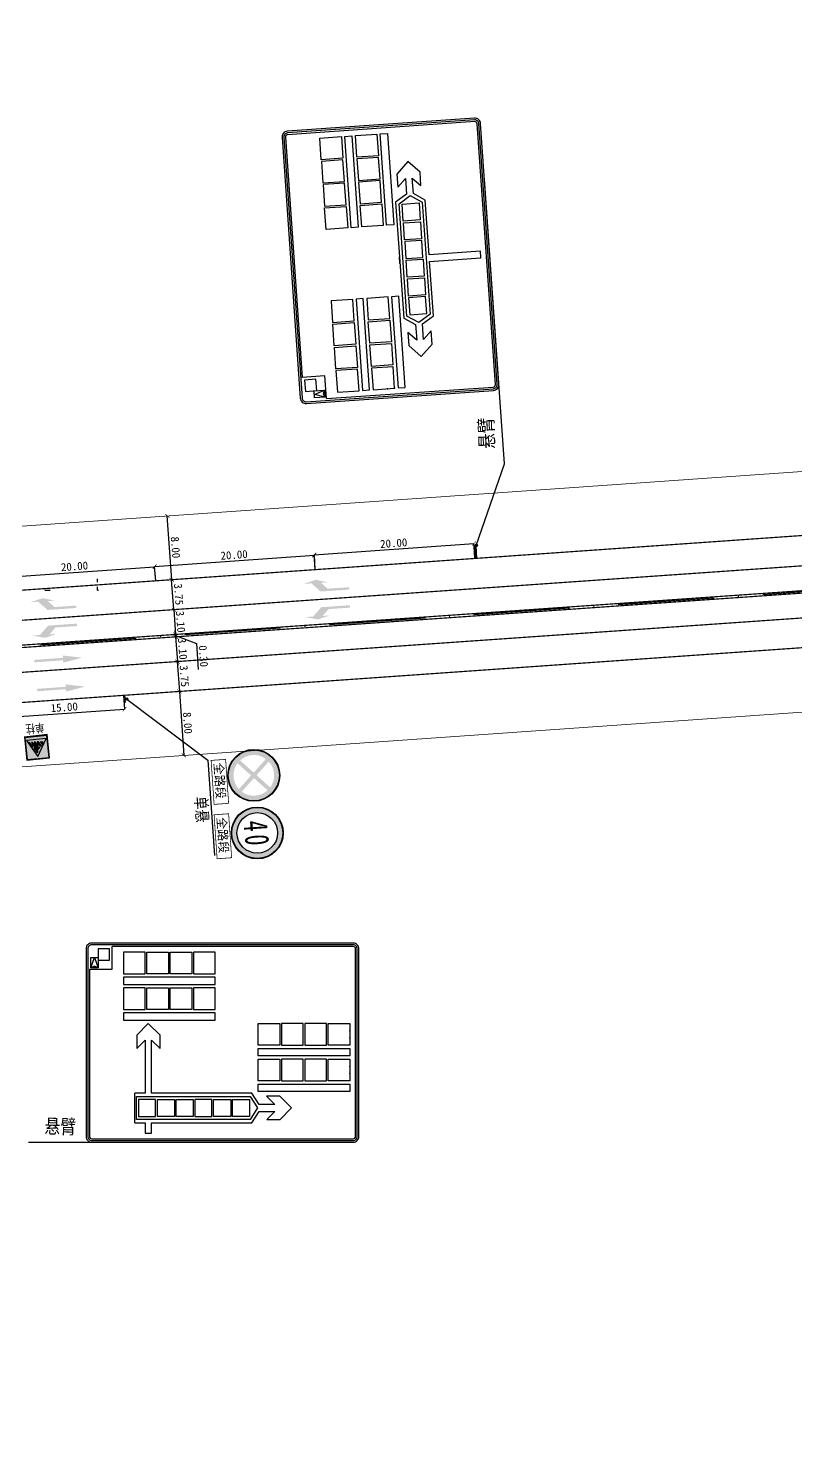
# Model space of a CAD drawing. Extents: x 561664 to 562035, y 4300329 to 4300600.
# Drawn here: x 561750.9 to 561846.7, y 4300330.1 to 4300508 of the extents above; entities that cross this region are included whole.
import ezdxf

# ---------------------------------------------------------------- set-up
doc = ezdxf.new("R2010")
doc.units = 0
doc.header["$LTSCALE"] = 10
doc.linetypes.add('ACAD_ISO10W100', pattern=[18, 12, -3, 0, -3])
doc.linetypes.add('JTSS01', pattern=[6, 2, -4])
doc.layers.get('0').update_dxf_attribs({"linetype": 'CONTINUOUS'})
doc.layers.get('Defpoints').update_dxf_attribs({"linetype": 'CONTINUOUS', "lineweight": 0})
for name, color, linetype in [('@-交通标志', 7, 'CONTINUOUS'), ('@-设计标注', 7, 'CONTINUOUS'), ('@-辅助设计', 4, 'CONTINUOUS'), ('@-道路标线', 7, 'CONTINUOUS'), ('AXIS', 6, 'CONTINUOUS')]:
    doc.layers.add(name, color=color, linetype=linetype)
doc.layers.add('@-红线', color=1, linetype='CONTINUOUS', lineweight=0)
doc.styles.add('--黑体', font='simhei.ttf')
doc.styles.add('-黑体', font='simhei.ttf', dxfattribs={"width": 0.8})
doc.styles.add('标线文字样式', font='simhei.ttf')
doc.styles.add('黑体', font='simhei.ttf')
doc.dimstyles.new('标志标注', dxfattribs={"dimtxt": 1, "dimasz": 0.5, "dimexe": 0, "dimexo": 0, "dimgap": 0.25, "dimtad": 1, "dimzin": 0, "dimdsep": 46, "dimtxsty": '--黑体', "dimblk": 'ARCHTICK', "dimcen": 0.09, "dimadec": 0, "dimazin": 0, "dimtfac": 1, "dimtix": 1, "dimtmove": 1, "dimatfit": 0, "dimfxl": 1, "dimtolj": 1, "dimtzin": 0, "dimarcsym": 0})

# ---------------------------------------------------------------- blocks, each defined once
blk = doc.blocks.new('_ARCHTICK')
at = {"color": 0, "linetype": 'ByBlock', "const_width": 0.15}
blk.add_lwpolyline([(-0.5, -0.5), (0.5, 0.5)], dxfattribs=at)
blk = doc.blocks.new('*D2')
at = {"layer": '@-设计标注', "color": 0, "lineweight": -2, "transparency": 16777216}
for p, q in [((561746.69, 4300439.36), (561766.63, 4300440.76)), ((561766.76, 4300439), (561766.63, 4300440.76)), ((561746.81, 4300437.6), (561746.69, 4300439.36))]:
    blk.add_line(p, q, dxfattribs=at)
at = {"layer": 'Defpoints', "color": 0, "transparency": 16777216}
for p in [(561766.63, 4300440.76), (561766.76, 4300439), (561746.81, 4300437.6)]:
    blk.add_point(p, dxfattribs=at)
at = {"layer": '@-设计标注', "color": 0, "lineweight": -2, "transparency": 16777216, "xscale": 0.5, "yscale": 0.5, "zscale": 0.5}
for p, rotation in [((561746.69, 4300439.36), 184.0093906393796), ((561766.63, 4300440.76), 4.009390639379552)]:
    blk.add_blockref('_ARCHTICK', p, dxfattribs=dict(at, rotation=rotation))
at = {"layer": '@-设计标注', "color": 0, "transparency": 16777216, "insert": (561756.61, 4300440.81), "char_height": 1, "attachment_point": 5, "rotation": 4.0094, "style": '--黑体'}
blk.add_mtext('\\A1;20.00', dxfattribs=at)
blk = doc.blocks.new('*D3')
at = {"layer": '@-设计标注', "color": 0, "lineweight": -2, "transparency": 16777216}
for p, q in [((561766.63, 4300440.79), (561786.59, 4300442.19)), ((561786.71, 4300440.4), (561786.59, 4300442.19)), ((561766.76, 4300439), (561766.63, 4300440.79))]:
    blk.add_line(p, q, dxfattribs=at)
at = {"layer": 'Defpoints', "color": 0, "transparency": 16777216}
for p in [(561786.59, 4300442.19), (561786.71, 4300440.4), (561766.76, 4300439)]:
    blk.add_point(p, dxfattribs=at)
at = {"layer": '@-设计标注', "color": 0, "lineweight": -2, "transparency": 16777216, "xscale": 0.5, "yscale": 0.5, "zscale": 0.5}
for p, rotation in [((561786.59, 4300442.19), 4.009390634556278), ((561766.63, 4300440.79), 184.0093906345563)]:
    blk.add_blockref('_ARCHTICK', p, dxfattribs=dict(at, rotation=rotation))
at = {"layer": '@-设计标注', "color": 0, "transparency": 16777216, "insert": (561776.56, 4300442.24), "char_height": 1, "attachment_point": 5, "rotation": 4.0094, "style": '--黑体'}
blk.add_mtext('\\A1;20.00', dxfattribs=at)
blk = doc.blocks.new('*D4')
at = {"layer": '@-设计标注', "color": 0, "lineweight": -2, "transparency": 16777216}
for p, q in [((561786.58, 4300442.25), (561806.54, 4300443.65)), ((561806.67, 4300441.8), (561806.54, 4300443.65)), ((561786.71, 4300440.4), (561786.58, 4300442.25))]:
    blk.add_line(p, q, dxfattribs=at)
at = {"layer": 'Defpoints', "color": 0, "transparency": 16777216}
for p in [(561806.54, 4300443.65), (561806.67, 4300441.8), (561786.71, 4300440.4)]:
    blk.add_point(p, dxfattribs=at)
at = {"layer": '@-设计标注', "color": 0, "lineweight": -2, "transparency": 16777216, "xscale": 0.5, "yscale": 0.5, "zscale": 0.5}
for p, rotation in [((561806.54, 4300443.65), 4.009390638155993), ((561786.58, 4300442.25), 184.009390638156)]:
    blk.add_blockref('_ARCHTICK', p, dxfattribs=dict(at, rotation=rotation))
at = {"layer": '@-设计标注', "color": 0, "transparency": 16777216, "insert": (561796.51, 4300443.71), "char_height": 1, "attachment_point": 5, "rotation": 4.0094, "style": '--黑体'}
blk.add_mtext('\\A1;20.00', dxfattribs=at)
blk = doc.blocks.new('*D5')
at = {"layer": '@-道路标线', "color": 0, "lineweight": -2, "transparency": 16777216}
blk.add_line((561769.01, 4300435.4), (561768.75, 4300439.14), dxfattribs=at)
at = {"layer": 'Defpoints', "color": 0, "transparency": 16777216}
for p in [(561768.75, 4300439.14), (561768.75, 4300439.14), (561769.01, 4300435.4)]:
    blk.add_point(p, dxfattribs=at)
at = {"layer": '@-道路标线', "color": 0, "lineweight": -2, "transparency": 16777216, "xscale": 0.5, "yscale": 0.5, "zscale": 0.5}
for p, rotation in [((561768.75, 4300439.14), 94.00939063445449), ((561769.01, 4300435.4), 274.0093906344545)]:
    blk.add_blockref('_ARCHTICK', p, dxfattribs=dict(at, rotation=rotation))
at = {"layer": '@-道路标线', "color": 0, "transparency": 16777216, "insert": (561769.63, 4300437.32), "char_height": 1, "attachment_point": 5, "rotation": 274.0094, "style": '--黑体'}
blk.add_mtext('\\A1;3.75', dxfattribs=at)
blk = doc.blocks.new('*D6')
at = {"layer": '@-道路标线', "color": 0, "lineweight": -2, "transparency": 16777216}
for p, q in [((561768.2, 4300447.11), (561768.21, 4300447.12)), ((561768.77, 4300439.14), (561768.21, 4300447.12)), ((561768.75, 4300439.14), (561768.77, 4300439.14))]:
    blk.add_line(p, q, dxfattribs=at)
at = {"layer": 'Defpoints', "color": 0, "transparency": 16777216}
for p in [(561768.2, 4300447.11), (561768.21, 4300447.12), (561768.75, 4300439.14)]:
    blk.add_point(p, dxfattribs=at)
at = {"layer": '@-道路标线', "color": 0, "lineweight": -2, "transparency": 16777216, "xscale": 0.5, "yscale": 0.5, "zscale": 0.5}
for p, rotation in [((561768.21, 4300447.12), 93.98920313450355), ((561768.77, 4300439.14), 273.9892031345036)]:
    blk.add_blockref('_ARCHTICK', p, dxfattribs=dict(at, rotation=rotation))
at = {"layer": '@-道路标线', "color": 0, "transparency": 16777216, "insert": (561769.24, 4300443.18), "char_height": 1, "attachment_point": 5, "rotation": 273.9892, "style": '--黑体'}
blk.add_mtext('\\A1;8.00', dxfattribs=at)
blk = doc.blocks.new('*D7')
at = {"layer": '@-道路标线', "color": 0, "lineweight": -2, "transparency": 16777216}
for p, q in [((561769.23, 4300432.3), (561769.19, 4300432.8)), ((561769.23, 4300432.3), (561769.23, 4300432.3)), ((561769.23, 4300432.3), (561769.25, 4300432)), ((561769.23, 4300432.3), (561769.25, 4300432)), ((561769.24, 4300432.15), (561771.86, 4300431.16)), ((561769.25, 4300432), (561769.25, 4300432)), ((561769.25, 4300432), (561769.28, 4300431.5)), ((561771.86, 4300431.16), (561772.08, 4300427.91))]:
    blk.add_line(p, q, dxfattribs=at)
at = {"layer": 'Defpoints', "color": 0, "transparency": 16777216}
for p in [(561769.23, 4300432.3), (561769.25, 4300432), (561769.25, 4300432)]:
    blk.add_point(p, dxfattribs=at)
at = {"layer": '@-道路标线', "color": 0, "lineweight": -2, "transparency": 16777216, "xscale": 0.5, "yscale": 0.5, "zscale": 0.5}
for p, rotation in [((561769.23, 4300432.3), 273.9892031409994), ((561769.25, 4300432), 93.98920314099941)]:
    blk.add_blockref('_ARCHTICK', p, dxfattribs=dict(at, rotation=rotation))
at = {"layer": '@-道路标线', "color": 0, "transparency": 16777216, "insert": (561772.72, 4300429.59), "char_height": 1, "attachment_point": 5, "rotation": 273.9892, "style": '--黑体'}
blk.add_mtext('\\A1;0.30', dxfattribs=at)
blk = doc.blocks.new('A$C68AE73CF')
at = {"layer": '@-交通标志'}
for points in [[(0, 0), (460, 0, 0.414214), (470, 10), (470, 340, 0.414214), (460, 350), (0, 350, 0.414214), (-10, 340), (-10, 10, 0.414214)], [(0, 3), (460, 3, 0.414214), (467, 10), (467, 340, 0.414214), (460, 347), (0, 347, 0.414214), (-7, 340), (-7, 10, 0.414214)]]:
    blk.add_lwpolyline(points, format="xyb", close=True, dxfattribs=at)
blk.add_lwpolyline([(-4, 304), (-4, 10, 0.414214), (0, 6), (460, 6, 0.414214), (464, 10), (464, 340, 0.414214), (460, 344), (36, 344)], format="xyb", dxfattribs=at)
for points in [[(-4, 304), (36, 304), (36, 344)], [(-1.4, 306.5), (4.7, 324.9), (11.4, 306.4), (4.8, 309.4), (-1.4, 306.5)], [(224.2, 158.7), (235.8, 158.7), (128.1, 158.7), (115.4, 138.7), (87.7, 138.7), (102.2, 153.1), (79.2, 153.1), (58.3, 132.6), (78.6, 112.3), (102, 112.3), (87.8, 126.5), (115.4, 126.5), (128.4, 106.4), (224.2, 106.4), (224.2, 106.4), (224.2, 16), (235.8, 16), (235.8, 106.4), (332.1, 106.4), (345.1, 126.5), (372.7, 126.5), (358.5, 112.3), (381.9, 112.3), (402.2, 132.6), (381.3, 153.1), (358.3, 153.1), (372.8, 138.7), (345.1, 138.7), (332.4, 158.7), (235.8, 158.7)]]:
    blk.add_lwpolyline(points, dxfattribs=at)
for points in [[(11.4, 320.2), (31.4, 320.2), (31.4, 340.2), (11.4, 340.2)], [(-1.3, 325), (11.4, 325), (11.4, 306.4), (-1.3, 306.4)], [(6, 246), (44, 246), (44, 284), (6, 284)], [(85, 246), (47, 246), (47, 284), (85, 284)], [(126, 246), (88, 246), (88, 284), (126, 284)], [(129, 246), (167, 246), (167, 284), (129, 284)], [(331, 246), (293, 246), (293, 284), (331, 284)], [(334, 246), (372, 246), (372, 284), (334, 284)], [(375, 246), (413, 246), (413, 284), (375, 284)], [(454, 246), (416, 246), (416, 284), (454, 284)], [(6, 227.3), (167, 227.3), (167, 240), (6, 240)], [(454, 227.3), (293, 227.3), (293, 240), (454, 240)], [(6, 183.3), (44, 183.3), (44, 221.3), (6, 221.3)], [(85, 183.3), (47, 183.3), (47, 221.3), (85, 221.3)], [(126, 183.3), (88, 183.3), (88, 221.3), (126, 221.3)], [(129, 183.3), (167, 183.3), (167, 221.3), (129, 221.3)], [(331, 183.3), (293, 183.3), (293, 221.3), (331, 221.3)], [(334, 183.3), (372, 183.3), (372, 221.3), (334, 221.3)], [(375, 183.3), (413, 183.3), (413, 221.3), (375, 221.3)], [(454, 183.3), (416, 183.3), (416, 221.3), (454, 221.3)], [(6, 164.7), (167, 164.7), (167, 177.3), (6, 177.3)], [(454, 164.7), (293, 164.7), (293, 177.3), (454, 177.3)], [(329.3, 153), (342.3, 132.6), (329, 112.1), (131.5, 112.1), (118.2, 132.6), (131.2, 153)], [(133.1, 117.6), (163.1, 117.6), (163.1, 147.6), (133.1, 147.6)], [(196.1, 117.6), (166.1, 117.6), (166.1, 147.6), (196.1, 147.6)], [(229.1, 117.6), (199.1, 117.6), (199.1, 147.6), (229.1, 147.6)], [(232.1, 117.6), (262.1, 117.6), (262.1, 147.6), (232.1, 147.6)], [(295.1, 117.6), (265.1, 117.6), (265.1, 147.6), (295.1, 147.6)], [(328.1, 117.6), (298.1, 117.6), (298.1, 147.6), (328.1, 147.6)]]:
    blk.add_lwpolyline(points, close=True, dxfattribs=at)
for p in [(6, 196), (6, 183.3)]:
    blk.add_point(p, dxfattribs=at)
blk = doc.blocks.new('*D10')
at = {"layer": '@-设计标注', "color": 0, "lineweight": -2, "transparency": 16777216}
for p, q in [((561769.01, 4300435.4), (561768.98, 4300435.9)), ((561769.01, 4300435.4), (561769.01, 4300435.4)), ((561769.01, 4300435.4), (561769.23, 4300432.3)), ((561769.23, 4300432.3), (561769.23, 4300432.3)), ((561769.23, 4300432.3), (561769.26, 4300431.8))]:
    blk.add_line(p, q, dxfattribs=at)
at = {"layer": 'Defpoints', "color": 0, "transparency": 16777216}
for p in [(561769.01, 4300435.4), (561769.23, 4300432.3), (561769.23, 4300432.3)]:
    blk.add_point(p, dxfattribs=at)
at = {"layer": '@-设计标注', "color": 0, "lineweight": -2, "transparency": 16777216, "xscale": 0.5, "yscale": 0.5, "zscale": 0.5}
for p, rotation in [((561769.01, 4300435.4), 273.9892031357639), ((561769.23, 4300432.3), 93.98920313576396)]:
    blk.add_blockref('_ARCHTICK', p, dxfattribs=dict(at, rotation=rotation))
at = {"layer": '@-设计标注', "color": 0, "transparency": 16777216, "insert": (561769.87, 4300433.9), "char_height": 1, "attachment_point": 5, "rotation": 273.9892, "style": '--黑体'}
blk.add_mtext('\\A1;3.10', dxfattribs=at)
blk = doc.blocks.new('*D11')
at = {"layer": '@-设计标注', "color": 0, "lineweight": -2, "transparency": 16777216}
for p, q in [((561769.25, 4300432), (561769.21, 4300432.5)), ((561769.25, 4300432), (561769.25, 4300432)), ((561769.25, 4300432), (561769.48, 4300428.91)), ((561769.48, 4300428.91), (561769.48, 4300428.91)), ((561769.48, 4300428.91), (561769.51, 4300428.41))]:
    blk.add_line(p, q, dxfattribs=at)
at = {"layer": 'Defpoints', "color": 0, "transparency": 16777216}
for p in [(561769.25, 4300432), (561769.48, 4300428.91), (561769.48, 4300428.91)]:
    blk.add_point(p, dxfattribs=at)
at = {"layer": '@-设计标注', "color": 0, "lineweight": -2, "transparency": 16777216, "xscale": 0.5, "yscale": 0.5, "zscale": 0.5}
for p, rotation in [((561769.25, 4300432), 274.2460772336888), ((561769.48, 4300428.91), 94.24607723368875)]:
    blk.add_blockref('_ARCHTICK', p, dxfattribs=dict(at, rotation=rotation))
at = {"layer": '@-设计标注', "color": 0, "transparency": 16777216, "insert": (561770.12, 4300430.51), "char_height": 1, "attachment_point": 5, "rotation": 274.2461, "style": '--黑体'}
blk.add_mtext('\\A1;3.10', dxfattribs=at)
blk = doc.blocks.new('*D12')
at = {"layer": '@-设计标注', "color": 0, "lineweight": -2, "transparency": 16777216}
for p, q in [((561769.41, 4300428.91), (561769.46, 4300428.92)), ((561769.46, 4300428.92), (561769.72, 4300425.18)), ((561769.67, 4300425.17), (561769.72, 4300425.18))]:
    blk.add_line(p, q, dxfattribs=at)
at = {"layer": 'Defpoints', "color": 0, "transparency": 16777216}
for p in [(561769.41, 4300428.91), (561769.67, 4300425.17), (561769.72, 4300425.18)]:
    blk.add_point(p, dxfattribs=at)
at = {"layer": '@-设计标注', "color": 0, "lineweight": -2, "transparency": 16777216, "xscale": 0.5, "yscale": 0.5, "zscale": 0.5}
for p, rotation in [((561769.46, 4300428.92), 93.98668114466035), ((561769.72, 4300425.18), 273.9866811446604)]:
    blk.add_blockref('_ARCHTICK', p, dxfattribs=dict(at, rotation=rotation))
at = {"layer": '@-设计标注', "color": 0, "transparency": 16777216, "insert": (561770.34, 4300427.1), "char_height": 1, "attachment_point": 5, "rotation": 273.9867, "style": '--黑体'}
blk.add_mtext('\\A1;3.75', dxfattribs=at)
blk = doc.blocks.new('*U15')
at = {"layer": '@-道路标线'}
h = blk.add_hatch(dxfattribs=at)
h.set_pattern_fill('ANGLE', color=256)
h.set_pattern_definition([(0, (-561742.834, -4300437.1255), (0, 6.985), [5.08, -1.905]), (90, (-561742.834, -4300437.1255), (-6.985, 4e-16), [5.08, -1.905])])
h.paths.add_polyline_path([(1.98, 0.34), (-2.01, 0.06), (-1.98, -0.34), (2.01, -0.06)])
blk = doc.blocks.new('*U16')
at = {"layer": '@-辅助设计', "color": 0, "linetype": 'ByBlock', "lineweight": -2, "transparency": 16777216}
for p in [(0, 2.03), (6.03, 2.03), (12.05, 2.03), (18.08, 2.03), (0, 1.02), (0, 0), (6.03, 1.02), (6.03, 0), (12.05, 1.02), (12.05, 0), (18.08, 1.02), (18.08, 0)]:
    blk.add_blockref('*U15', p, dxfattribs=at)
blk = doc.blocks.new('A$C62127A60')
at = {"layer": '@-交通标志'}
for points in [[(0, 0), (460, 0, 0.414214), (470, 10), (470, 340, 0.414214), (460, 350), (0, 350, 0.414214), (-10, 340), (-10, 10, 0.414214)], [(0, 3), (460, 3, 0.414214), (467, 10), (467, 340, 0.414214), (460, 347), (0, 347, 0.414214), (-7, 340), (-7, 10, 0.414214)]]:
    blk.add_lwpolyline(points, format="xyb", close=True, dxfattribs=at)
blk.add_lwpolyline([(-4, 304), (-4, 10, 0.414214), (0, 6), (460, 6, 0.414214), (464, 10), (464, 340, 0.414214), (460, 344), (36, 344)], format="xyb", dxfattribs=at)
for points in [[(-4, 304), (36, 304), (36, 344)], [(-1.4, 306.5), (4.7, 324.9), (11.4, 306.4), (4.8, 309.4), (-1.4, 306.5)], [(75.6, 34), (93.7, 34), (93.8, 34), (93.8, 16), (105.4, 16), (105.4, 34), (281.5, 34), (294.4, 54), (322, 54), (307.9, 39.8), (331.2, 39.8), (351.6, 60.1), (330.7, 80.6), (307.6, 80.6), (322.2, 66.3), (294.4, 66.3), (281.7, 86.2), (105.4, 86.2), (105.4, 179.3), (120.6, 164.9), (120.6, 188), (99.4, 208.7), (79.2, 188.4), (79.2, 164.8), (93.8, 179.3), (93.8, 86.2), (93.4, 86.2), (75.6, 86.2)], [(454, 208.7), (454, 170.7)], [(454, 146), (454, 108)], [(75.6, 34), (75.6, 86.2)], [(78.6, 80.5), (78.6, 80.5), (278.6, 80.5), (291.6, 60.1), (278.4, 39.6), (78.6, 39.6)], [(78.6, 39.6), (78.6, 80.5)]]:
    blk.add_lwpolyline(points, dxfattribs=at)
for points in [[(11.4, 320.2), (31.4, 320.2), (31.4, 340.2), (11.4, 340.2)], [(56, 296), (94, 296), (94, 334), (56, 334)], [(135, 296), (97, 296), (97, 334), (135, 334)], [(176, 296), (138, 296), (138, 334), (176, 334)], [(179, 296), (217, 296), (217, 334), (179, 334)], [(-1.3, 325), (11.4, 325), (11.4, 306.4), (-1.3, 306.4)], [(56, 277.3), (217, 277.3), (217, 290), (56, 290)], [(56, 233.3), (94, 233.3), (94, 271.3), (56, 271.3)], [(135, 233.3), (97, 233.3), (97, 271.3), (135, 271.3)], [(176, 233.3), (138, 233.3), (138, 271.3), (176, 271.3)], [(179, 233.3), (217, 233.3), (217, 271.3), (179, 271.3)], [(56, 214.7), (217, 214.7), (217, 227.3), (56, 227.3)], [(331, 170.7), (293, 170.7), (293, 208.7), (331, 208.7)], [(334, 170.7), (372, 170.7), (372, 208.7), (334, 208.7)], [(375, 170.7), (413, 170.7), (413, 208.7), (375, 208.7)], [(454, 170.7), (416, 170.7), (416, 208.7), (454, 208.7)], [(454, 152), (293, 152), (293, 164.7), (454, 164.7)], [(331, 108), (293, 108), (293, 146), (331, 146)], [(334, 108), (372, 108), (372, 146), (334, 146)], [(375, 108), (413, 108), (413, 146), (375, 146)], [(454, 108), (416, 108), (416, 146), (454, 146)], [(454, 89.3), (293, 89.3), (293, 102), (454, 102)], [(82.4, 45.1), (112.4, 45.1), (112.4, 75.1), (82.4, 75.1)], [(145.4, 45.1), (115.4, 45.1), (115.4, 75.1), (145.4, 75.1)], [(178.4, 45.1), (148.4, 45.1), (148.4, 75.1), (178.4, 75.1)], [(181.4, 45.1), (211.4, 45.1), (211.4, 75.1), (181.4, 75.1)], [(244.4, 45.1), (214.4, 45.1), (214.4, 75.1), (244.4, 75.1)], [(277.4, 45.1), (247.4, 45.1), (247.4, 75.1), (277.4, 75.1)]]:
    blk.add_lwpolyline(points, close=True, dxfattribs=at)
for p in [(454, 196), (454, 183.3), (454, 133.3), (454, 120.7)]:
    blk.add_point(p, dxfattribs=at)
blk = doc.blocks.new('A$C4A21586F')
at = {"layer": '@-交通标志'}
h = blk.add_hatch(color=1, dxfattribs=at)
h.paths.add_polyline_path([(6.38, 3.81, 1), (0.1, 2.67, 1)])
h.paths.add_polyline_path([(1.02, 4.48), (2.9, 3.18), (1.6, 1.3, -0.35914)], flags=16)
h.paths.add_polyline_path([(2, 1.02), (3.3, 2.9), (5.18, 1.6, -0.35914)], flags=16)
h.paths.add_polyline_path([(1.3, 4.88, -0.35914), (4.48, 5.46), (3.18, 3.58)], flags=16)
h.paths.add_polyline_path([(3.58, 3.3), (4.88, 5.18, -0.35914), (5.46, 2)], flags=16)
at = {"layer": '@-交通标志', "color": 1}
for radius in [3.24, 3.19]:
    blk.add_circle((3.24, 3.24, 646.54), radius, dxfattribs=at)
blk = doc.blocks.new('A$C75DF3F3A')
at = {"layer": '@-交通标志', "rotation": 348.7900695939078}
blk.add_blockref('A$C4A21586F', (-0.57, 0.69), dxfattribs=at)
blk = doc.blocks.new('A$C4EC147D4')
at = {"layer": '@-交通标志', "const_width": 0.09, "elevation": 646.54}
blk.add_lwpolyline([(0.05, 1.88), (5.56, 1.87), (5.56, 0.05), (0.05, 0.06)], close=True, dxfattribs=at)
at = {"layer": '@-交通标志', "style": '黑体'}
blk.add_text('全路段', height=1.103, rotation=359.884, dxfattribs=at).set_placement((0.41, 0.4, 646.54))
blk = doc.blocks.new('A$C369A65E7')
at = {"layer": '@-交通标志'}
h = blk.add_hatch(color=1, dxfattribs=at)
h.paths.add_polyline_path([(3.26, 6.43, 1), (3.22, 0.05, 1)])
h.paths.add_polyline_path([(3.25, 5.78, 1), (3.23, 0.7, 1)], flags=16)
at = {"layer": '@-交通标志', "color": 1}
for radius in [3.24, 3.19, 2.54]:
    blk.add_circle((3.24, 3.24, 646.54), radius, dxfattribs=at)
blk = doc.blocks.new('A$C270C66F1')
at = {"layer": '@-交通标志', "linetype": 'ByBlock', "lineweight": -3}
blk.add_hatch(color=14, dxfattribs=at).paths.add_polyline_path([(0.13, 0, 1), (-0.13, 0, 1)])
h = blk.add_hatch(color=14, dxfattribs=at)
edge = h.paths.add_edge_path()
edge.add_line((0.46, -0.37), (0.46, -0.14))
edge.add_line((0.46, -0.14), (-0.5, -0.14))
edge.add_line((-0.5, -0.14), (-0.5, -0.37))
edge.add_line((-0.5, -0.37), (0.46, -0.37))
at = {"layer": '@-交通标志', "color": 14}
blk.add_circle((0, 0), 0.132, dxfattribs=at)
blk = doc.blocks.new('*D66')
at = {"layer": '@-设计标注', "color": 0, "lineweight": -2, "transparency": 16777216}
for p, q in [((561747.79, 4300423.64), (561747.91, 4300421.93)), ((561762.75, 4300424.68), (561762.87, 4300422.97)), ((561747.91, 4300421.93), (561762.87, 4300422.97))]:
    blk.add_line(p, q, dxfattribs=at)
at = {"layer": 'Defpoints', "color": 0, "transparency": 16777216}
for p in [(561747.79, 4300423.64), (561762.75, 4300424.68), (561762.87, 4300422.97)]:
    blk.add_point(p, dxfattribs=at)
at = {"layer": '@-设计标注', "color": 0, "lineweight": -2, "transparency": 16777216, "xscale": 0.5, "yscale": 0.5, "zscale": 0.5}
for p, rotation in [((561747.91, 4300421.93), 183.9999999989073), ((561762.87, 4300422.97), 3.999999998907256)]:
    blk.add_blockref('_ARCHTICK', p, dxfattribs=dict(at, rotation=rotation))
at = {"layer": '@-设计标注', "color": 0, "transparency": 16777216, "insert": (561755.33, 4300423.2), "char_height": 1, "attachment_point": 5, "rotation": 4, "style": '--黑体'}
blk.add_mtext('\\A1;15.00', dxfattribs=at)
blk = doc.blocks.new('*D67')
at = {"layer": '@-设计标注', "color": 0, "lineweight": -2, "transparency": 16777216}
for p, q in [((561769.72, 4300425.18), (561769.72, 4300425.18)), ((561769.72, 4300425.18), (561770.28, 4300417.19)), ((561770.28, 4300417.19), (561770.28, 4300417.19))]:
    blk.add_line(p, q, dxfattribs=at)
at = {"layer": 'Defpoints', "color": 0, "transparency": 16777216}
for p in [(561769.72, 4300425.18), (561770.28, 4300417.19), (561770.28, 4300417.19)]:
    blk.add_point(p, dxfattribs=at)
at = {"layer": '@-设计标注', "color": 0, "lineweight": -2, "transparency": 16777216, "xscale": 0.5, "yscale": 0.5, "zscale": 0.5}
for p, rotation in [((561769.72, 4300425.18), 93.98920313565272), ((561770.28, 4300417.19), 273.9892031356527)]:
    blk.add_blockref('_ARCHTICK', p, dxfattribs=dict(at, rotation=rotation))
at = {"layer": '@-设计标注', "color": 0, "transparency": 16777216, "insert": (561770.75, 4300421.24), "char_height": 1, "width": 2.5449, "attachment_point": 5, "rotation": 273.9892, "style": '--黑体'}
blk.add_mtext('\\A1;8.00', dxfattribs=at)
blk = doc.blocks.new('352')
at = {"layer": '@-交通标志'}
h = blk.add_hatch(color=5, dxfattribs=at)
h.paths.add_polyline_path([(558682.12, 4300761.26), (558682.11, 4300758.49), (558684.87, 4300758.48), (558684.89, 4300761.25)])
h.paths.add_polyline_path([(558684.62, 4300759.86), (558682.47, 4300758.64), (558682.48, 4300761.11)], flags=16)
at = {"layer": '@-交通标志', "true_color": 0xffffff}
h = blk.add_hatch(color=7, dxfattribs=at)
h.paths.add_polyline_path([(558684.62, 4300759.86), (558682.48, 4300761.11), (558682.47, 4300758.64)])
h.paths.add_polyline_path([(558684.16, 4300759.78, -1), (558683.92, 4300759.81, -1)], flags=16)
h.paths.add_polyline_path([(558683.44, 4300759.59, 0.454339), (558683.44, 4300759.5), (558683.62, 4300759.5), (558683.84, 4300759.68, 0.499754), (558683.82, 4300759.92), (558683.63, 4300760.05), (558683.58, 4300760.2, 0.709901), (558683.48, 4300760.17), (558683.55, 4300759.98), (558683.61, 4300759.93), (558683.45, 4300759.93), (558683.27, 4300760.06), (558682.99, 4300760.06, 0.631303), (558682.99, 4300759.93), (558683.21, 4300759.93), (558683.38, 4300759.8), (558683.22, 4300759.8), (558682.94, 4300759.62, 0.827358), (558683.01, 4300759.53), (558683.22, 4300759.66), (558683.64, 4300759.66), (558683.55, 4300759.59)], flags=16)
h.paths.add_polyline_path([(558683.34, 4300759.65), (558683.34, 4300759.51), (558682.81, 4300759.23), (558682.81, 4300759.38), (558683.32, 4300759.65)], flags=16)
h.paths.add_polyline_path([(558683.27, 4300759.86), (558682.81, 4300759.57), (558682.81, 4300759.77), (558683.07, 4300759.91), (558683.21, 4300759.91)], flags=16)
h.paths.add_polyline_path([(558683.34, 4300760.27), (558682.81, 4300759.97), (558682.81, 4300760.14), (558683.34, 4300760.44)], flags=16)
h.paths.add_polyline_path([(558683.33, 4300759.35), (558683.33, 4300759.19), (558682.81, 4300758.89), (558682.81, 4300759.06)], flags=16)
h.paths.add_polyline_path([(558683.23, 4300760.62), (558682.81, 4300760.35), (558682.81, 4300760.54), (558683.09, 4300760.7)], flags=16)
at = {"layer": '@-交通标志', "true_color": 0x000000}
h = blk.add_hatch(color=18, dxfattribs=at)
edge = h.paths.add_edge_path()
edge.add_arc((558684.04, 4300759.8), 0.121, -90.2354, 269.7646)
h.paths.add_polyline_path([(558683.07, 4300759.91), (558682.81, 4300759.77), (558682.81, 4300759.57), (558683.27, 4300759.86), (558683.21, 4300759.91)])
h.paths.add_polyline_path([(558682.81, 4300760.14), (558682.81, 4300759.97), (558683.34, 4300760.27), (558683.34, 4300760.44)])
h.paths.add_polyline_path([(558683.09, 4300760.7), (558683.23, 4300760.62), (558682.81, 4300760.35), (558682.81, 4300760.54)])
h.paths.add_polyline_path([(558682.81, 4300758.89), (558683.33, 4300759.19), (558683.33, 4300759.35), (558682.81, 4300759.06)])
h.paths.add_polyline_path([(558682.81, 4300759.23), (558683.34, 4300759.51), (558683.34, 4300759.65), (558683.32, 4300759.65), (558682.81, 4300759.38)])
edge = h.paths.add_edge_path()
edge.add_line((558683.62, 4300759.5), (558683.83, 4300759.67))
edge.add_line((558683.44, 4300759.5), (558683.62, 4300759.5))
edge.add_line((558683.55, 4300759.59), (558683.44, 4300759.59))
edge.add_line((558683.64, 4300759.66), (558683.55, 4300759.59))
edge.add_line((558683.61, 4300759.93), (558683.45, 4300759.93))
edge.add_line((558683.55, 4300759.98), (558683.61, 4300759.93))
edge.add_line((558683.48, 4300760.17), (558683.55, 4300759.98))
edge.add_line((558683.63, 4300760.05), (558683.58, 4300760.2))
edge.add_line((558683.82, 4300759.92), (558683.63, 4300760.05))
edge.add_arc((558683.48, 4300759.54), 0.0602, 131.9369, 229.6736)
edge.add_arc((558683.74, 4300759.79), 0.155, -53.0952, 57.0825)
edge.add_arc((558683.53, 4300760.17), 0.0552, 34.609, 176.0929)
edge.add_line((558683.38, 4300759.8), (558683.22, 4300759.8))
edge.add_line((558683.21, 4300759.93), (558683.38, 4300759.8))
edge.add_line((558682.99, 4300759.93), (558683.21, 4300759.93))
edge.add_line((558683.27, 4300760.06), (558682.99, 4300760.06))
edge.add_line((558683.45, 4300759.93), (558683.27, 4300760.06))
edge.add_arc((558683.02, 4300759.99), 0.0694, 115.2359, 244.2932)
edge.add_line((558683.01, 4300759.53), (558683.22, 4300759.66))
edge.add_line((558683.22, 4300759.8), (558682.94, 4300759.62))
edge.add_arc((558682.98, 4300759.58), 0.058, 137.8996, 296.3113)
h = blk.add_hatch(color=18, dxfattribs=at)
edge = h.paths.add_edge_path()
edge.add_line((558683.62, 4300759.5), (558683.83, 4300759.67))
edge.add_arc((558683.74, 4300759.79), 0.155, -53.0952, 57.0825)
edge.add_line((558683.82, 4300759.92), (558683.63, 4300760.05))
edge.add_line((558683.63, 4300760.05), (558683.58, 4300760.2))
edge.add_arc((558683.53, 4300760.17), 0.0552, 34.609, 176.0929)
edge.add_line((558683.48, 4300760.17), (558683.55, 4300759.98))
edge.add_line((558683.55, 4300759.98), (558683.61, 4300759.93))
edge.add_line((558683.61, 4300759.93), (558683.45, 4300759.93))
edge.add_line((558683.45, 4300759.93), (558683.27, 4300760.06))
edge.add_line((558683.27, 4300760.06), (558682.99, 4300760.06))
edge.add_arc((558683.02, 4300759.99), 0.0694, 115.2359, 244.2932)
edge.add_line((558682.99, 4300759.93), (558683.21, 4300759.93))
edge.add_line((558683.21, 4300759.93), (558683.38, 4300759.8))
edge.add_line((558683.38, 4300759.8), (558683.22, 4300759.8))
edge.add_line((558683.22, 4300759.8), (558682.94, 4300759.62))
edge.add_arc((558682.98, 4300759.58), 0.058, 137.8996, 296.3113)
edge.add_line((558683.01, 4300759.53), (558683.22, 4300759.66))
edge.add_line((558683.22, 4300759.66), (558683.64, 4300759.66))
edge.add_line((558683.64, 4300759.66), (558683.55, 4300759.59))
edge.add_line((558683.55, 4300759.59), (558683.44, 4300759.59))
edge.add_arc((558683.48, 4300759.54), 0.0602, 131.9369, 229.6736)
edge.add_line((558683.44, 4300759.5), (558683.62, 4300759.5))
edge = h.paths.add_edge_path()
edge.add_line((558683.34, 4300759.65), (558683.32, 4300759.65))
edge.add_line((558683.34, 4300759.51), (558683.34, 4300759.65))
edge.add_line((558683.21, 4300759.91), (558683.07, 4300759.91))
edge.add_line((558683.27, 4300759.86), (558683.21, 4300759.91))
edge.add_line((558683.34, 4300760.27), (558683.34, 4300760.44))
at = {"layer": '@-交通标志', "color": 5}
for p, q in [((558682.07, 4300761.31), (558682.06, 4300758.44)), ((558684.94, 4300761.3), (558682.07, 4300761.31)), ((558682.12, 4300761.26), (558682.11, 4300758.49)), ((558682.12, 4300761.26), (558682.11, 4300758.49)), ((558684.89, 4300761.25), (558682.12, 4300761.26)), ((558684.89, 4300761.25), (558682.12, 4300761.26)), ((558684.87, 4300758.48), (558684.89, 4300761.25)), ((558684.87, 4300758.48), (558684.89, 4300761.25)), ((558684.93, 4300758.43), (558684.94, 4300761.3)), ((558682.06, 4300758.44), (558684.93, 4300758.43)), ((558682.11, 4300758.49), (558684.87, 4300758.48)), ((558682.11, 4300758.49), (558684.87, 4300758.48))]:
    blk.add_line(p, q, dxfattribs=at)
at = {"layer": '@-交通标志'}
for p, q in [((558682.48, 4300761.11), (558682.47, 4300758.64)), ((558682.48, 4300761.11), (558682.47, 4300758.64)), ((558684.62, 4300759.86), (558682.48, 4300761.11)), ((558684.62, 4300759.86), (558682.48, 4300761.11)), ((558682.81, 4300760.54), (558683.09, 4300760.7)), ((558683.23, 4300760.62), (558682.81, 4300760.35)), ((558682.81, 4300760.35), (558682.81, 4300760.54)), ((558683.34, 4300760.44), (558682.81, 4300760.14)), ((558682.81, 4300759.97), (558683.34, 4300760.27)), ((558682.81, 4300760.14), (558682.81, 4300759.97)), ((558683.07, 4300759.91), (558682.81, 4300759.77)), ((558683.27, 4300760.06), (558682.99, 4300760.06)), ((558682.99, 4300759.93), (558683.21, 4300759.93)), ((558683.21, 4300759.91), (558683.07, 4300759.91)), ((558683.09, 4300760.7), (558683.23, 4300760.62)), ((558683.21, 4300759.93), (558683.38, 4300759.8)), ((558683.27, 4300759.86), (558683.21, 4300759.91)), ((558683.45, 4300759.93), (558683.27, 4300760.06)), ((558683.34, 4300760.27), (558683.34, 4300760.44)), ((558683.61, 4300759.93), (558683.45, 4300759.93)), ((558683.48, 4300760.17), (558683.55, 4300759.98)), ((558683.55, 4300759.98), (558683.61, 4300759.93)), ((558683.63, 4300760.05), (558683.58, 4300760.2)), ((558683.82, 4300759.92), (558683.63, 4300760.05)), ((558682.47, 4300758.64), (558684.62, 4300759.86)), ((558682.47, 4300758.64), (558684.62, 4300759.86)), ((558682.81, 4300759.57), (558683.27, 4300759.86)), ((558682.81, 4300759.77), (558682.81, 4300759.57)), ((558683.32, 4300759.65), (558682.81, 4300759.38)), ((558682.81, 4300759.23), (558683.34, 4300759.51)), ((558682.81, 4300759.38), (558682.81, 4300759.23)), ((558683.33, 4300759.35), (558682.81, 4300759.06)), ((558682.81, 4300758.89), (558683.33, 4300759.19)), ((558682.81, 4300759.06), (558682.81, 4300758.89)), ((558683.22, 4300759.8), (558682.94, 4300759.62)), ((558683.01, 4300759.53), (558683.22, 4300759.66)), ((558683.38, 4300759.8), (558683.22, 4300759.8)), ((558683.22, 4300759.66), (558683.64, 4300759.66)), ((558683.34, 4300759.65), (558683.32, 4300759.65)), ((558683.33, 4300759.19), (558683.33, 4300759.35)), ((558683.34, 4300759.51), (558683.34, 4300759.65)), ((558683.55, 4300759.59), (558683.44, 4300759.59)), ((558683.44, 4300759.5), (558683.62, 4300759.5)), ((558683.64, 4300759.66), (558683.55, 4300759.59)), ((558683.62, 4300759.5), (558683.83, 4300759.67))]:
    blk.add_line(p, q, dxfattribs=at)
blk.add_circle((558684.04, 4300759.8), 0.121, dxfattribs=at)
for centre, radius, start, end in [((558683.02, 4300759.99), 0.0694, 115.2359, 244.2932), ((558683.53, 4300760.17), 0.0552, 34.609, 176.0929), ((558683.74, 4300759.79), 0.155, 306.9048, 57.0825), ((558682.98, 4300759.58), 0.058, 137.8996, 296.3113), ((558683.48, 4300759.54), 0.0602, 131.9369, 229.6736)]:
    blk.add_arc(centre, radius, start, end, dxfattribs=at)
blk = doc.blocks.new('353')
at = {"layer": '@-交通标志', "linetype": 'Continuous', "lineweight": 0}
blk.add_line((558681.97, 4300761.37, 418.92), (558681.98, 4300758.41, 0), dxfattribs=at)
at = {"layer": '@-设计标注'}
blk.add_blockref('352', (0, 0), dxfattribs=at)
at = {"layer": '@-交通标志', "color": 7, "lineweight": -3, "style": '黑体', "width": 0.8}
blk.add_text('单柱', height=1.05, rotation=270.0559, dxfattribs=at).set_placement((558680.55, 4300761.06))
blk = doc.blocks.new('A$C4A233A8C')
at = {"layer": '@-交通标志'}
blk.add_hatch(color=256, dxfattribs=at).paths.add_polyline_path([(-1.63, -0.27), (-1.56, -0.45), (-0.15, 0.04), (-0.21, 0.22)])
h = blk.add_hatch(color=256, dxfattribs=at)
edge = h.paths.add_edge_path()
edge.add_ellipse((0, 0), major_axis=(0.106, 0.106), ratio=1, start_angle=334.0314, end_angle=514.0314)
edge.add_ellipse((0, 0), major_axis=(0.106, 0.106), ratio=1, start_angle=154.0314, end_angle=334.0314)
blk.add_line((-1.56, -0.45), (-1.63, -0.27))
for p, q in [((-1.63, -0.27), (-0.21, 0.22)), ((-0.15, 0.04), (-1.56, -0.45)), ((-0.21, 0.22), (-0.15, 0.04))]:
    blk.add_line(p, q, dxfattribs=at)
blk.add_ellipse((0, 0), major_axis=(-0.106, 0.106), ratio=1, start_param=1.117559, end_param=7.400744, dxfattribs=at)
blk.add_point((0, 0), dxfattribs=at)

msp = doc.modelspace()

# ---------------------------------------------------------------- hatches: boundary and pattern name
at = {"layer": '@-设计标注'}
msp.add_hatch(color=7, dxfattribs=at).paths.add_polyline_path([(561790.959, 4300438.056), (561790.949, 4300438.206), (561788.255, 4300438.024), (561787.403, 4300438.769), (561788.301, 4300438.829), (561786.778, 4300439.128), (561785.208, 4300438.621), (561786.206, 4300438.688), (561787.377, 4300437.665), (561790.969, 4300437.906)])
at = {"layer": '@-设计标注', "extrusion": (6.20152e-18, 9.98075e-17, -1)}
msp.add_hatch(color=7, dxfattribs=at).paths.add_polyline_path([(-561791.052, 4300435.803), (-561791.062, 4300435.653), (-561788.368, 4300435.468), (-561787.625, 4300434.616), (-561788.523, 4300434.677), (-561787.053, 4300434.176), (-561785.43, 4300434.465), (-561786.427, 4300434.534), (-561787.45, 4300435.706), (-561791.041, 4300435.952)])
at = {"layer": '@-道路标线'}
for points in [[(561756.822, 4300435.757), (561756.812, 4300435.906), (561754.118, 4300435.725), (561753.266, 4300436.47), (561754.164, 4300436.53), (561752.641, 4300436.828), (561751.071, 4300436.322), (561752.069, 4300436.389), (561753.241, 4300435.365), (561756.832, 4300435.607)], [(561751.583, 4300428.966), (561751.594, 4300428.816), (561755.185, 4300429.074), (561755.206, 4300428.775), (561757.568, 4300429.395), (561755.142, 4300429.672), (561755.163, 4300429.373), (561751.572, 4300429.116)], [(561751.948, 4300425.352), (561751.958, 4300425.202), (561755.549, 4300425.46), (561755.571, 4300425.161), (561757.932, 4300425.781), (561755.506, 4300426.058), (561755.528, 4300425.759), (561751.937, 4300425.502)]]:
    msp.add_hatch(color=7, dxfattribs=at).paths.add_polyline_path(points)
at = {"layer": '@-道路标线', "extrusion": (6.20152e-18, 9.98075e-17, -1)}
msp.add_hatch(color=7, dxfattribs=at).paths.add_polyline_path([(-561756.915, 4300433.503), (-561756.925, 4300433.354), (-561754.232, 4300433.169), (-561753.488, 4300432.316), (-561754.386, 4300432.378), (-561752.917, 4300431.876), (-561751.293, 4300432.166), (-561752.291, 4300432.234), (-561753.313, 4300433.407), (-561756.905, 4300433.653)])

# ---------------------------------------------------------------- linework, layer by layer
at = {"layer": '@-交通标志', "lineweight": 0, "ltscale": 0.5}
for p, q in [((561809.643, 4300463.555), (561810.337, 4300453.609)), ((561760.828, 4300368.85), (561750.858, 4300368.85))]:
    msp.add_line(p, q, dxfattribs=at)
at = {"layer": '@-交通标志', "linetype": 'Continuous'}
msp.add_line((561763.146, 4300424.23), (561773.29, 4300416.602, -1293.08), dxfattribs=at)
at = {"layer": '@-交通标志'}
msp.add_line((561773.29, 4300416.602, -1293.08), (561774.124, 4300404.677, -1293.08), dxfattribs=at)
for points in [[(561810.337, 4300453.609), (561807.855, 4300489.191)], [(561806.826, 4300443.438), (561810.337, 4300453.609)], [(561750.858, 4300368.85), (561786.526, 4300368.85)]]:
    msp.add_lwpolyline(points, dxfattribs=at)
at = {"layer": '@-红线'}
for p, q in [((561943.84, 4300459.364), (561733.02, 4300444.662)), ((561945.927, 4300429.437), (561735.12, 4300414.735))]:
    msp.add_line(p, q, dxfattribs=at)
at = {"layer": '@-道路标线', "color": 7, "linetype": 'Continuous', "const_width": 0.15, "flags": 128}
for points in [[(562033.565, 4300457.703), (561746.81, 4300437.604, -0.4142872), (561730.803, 4300451.528), (561720.464, 4300599.481)], [(562034.557, 4300443.78), (561747.79, 4300423.638, 0.4141805), (561733.878, 4300407.626), (561739.312, 4300330.13)]]:
    msp.add_lwpolyline(points, format="xyb", dxfattribs=at)
at = {"layer": '@-道路标线', "color": 7, "linetype": 'JTSS01', "ltscale": 0.1, "const_width": 0.15, "flags": 128}
for points in [[(561769.012, 4300435.403), (562034.158, 4300453.88)], [(561747.673, 4300427.398), (562034.61, 4300447.396)]]:
    msp.add_lwpolyline(points, dxfattribs=at)
at = {"layer": '@-道路标线', "color": 30, "linetype": 'Continuous', "ltscale": 0.08, "const_width": 0.15, "flags": 128}
for points in [[(562034.439, 4300450.813), (561747.285, 4300430.771)], [(561747.306, 4300430.471), (562034.483, 4300450.515)]]:
    msp.add_lwpolyline(points, dxfattribs=at)
at = {"layer": '@-道路标线', "color": 7, "linetype": 'Continuous', "const_width": 0.15, "flags": 128}
msp.add_lwpolyline([(561747.073, 4300433.863), (561769.014, 4300435.401)], dxfattribs=at)
at = {"layer": 'AXIS', "linetype": 'ACAD_ISO10W100', "lineweight": -3, "ltscale": 0.1}
msp.add_line((561944.884, 4300444.4), (561725.417, 4300429.095), dxfattribs=at)

# ---------------------------------------------------------------- block references
at = {"layer": '@-交通标志', "xscale": 0.07105327844328713, "yscale": 0.07105327844328713, "zscale": 0.07105327844328713, "rotation": 93.98920313412071}
msp.add_blockref('A$C68AE73CF', (561809.643, 4300463.556), dxfattribs=at)
at = {"layer": '@-交通标志', "ltscale": 2}
for name, p, rotation in [('A$C4A233A8C', (561806.83, 4300443.439), 74.96859460232997), ('A$C270C66F1', (561763.146, 4300424.23), 273.9999999999999)]:
    msp.add_blockref(name, p, dxfattribs=dict(at, rotation=rotation))
at = {"layer": '@-交通标志'}
for name, p, rotation in [('353', (-3774006.213, 4399736.259), 276.0892413133153), ('A$C75DF3F3A', (561775.568, 4300417.694, -1293.08), 273.9999999999999), ('A$C4EC147D4', (561773.622, 4300416.605, -1293.08), 273.9999999999999), ('A$C4EC147D4', (561773.996, 4300409.808, -1293.08), 273.9999999999999), ('A$C369A65E7', (561775.999, 4300410.499, -1293.08), 273.9999999999999)]:
    msp.add_blockref(name, p, dxfattribs=dict(at, rotation=rotation))
at = {"layer": '@-交通标志', "xscale": 0.0710571840609191, "yscale": 0.0710571840609191, "zscale": 0.0710571840609191}
msp.add_blockref('A$C62127A60', (561758.764, 4300368.85), dxfattribs=at)
at = {"layer": '@-辅助设计'}
msp.add_blockref('*U16', (561742.834, 4300437.126), dxfattribs=at)

# ---------------------------------------------------------------- texts
at = {"layer": '@-交通标志', "width": 0.8}
for s, height, rotation, style, p in [('悬臂', 1.8, 92.411, '-黑体', (561809.085, 4300455.516)), ('单悬', 1.5, 273.65568, '黑体', (561771.663, 4300412.015, -1293.08)), ('悬臂', 1.8, 358.4218, '-黑体', (561752.847, 4300369.966))]:
    msp.add_text(s, height=height, rotation=rotation, dxfattribs=dict(at, style=style)).set_placement(p)
at = {"layer": '@-交通标志', "color": 7, "char_height": 3, "attachment_point": 8, "rotation": 273.86324, "style": '标线文字样式'}
for s, insert in [('\\W0.6667;4', (561777.785, 4300408.265)), ('{\\W0.666667;0}', (561777.904, 4300406.519))]:
    msp.add_mtext(s, dxfattribs=dict(at, insert=insert))

# ---------------------------------------------------------------- dimensions: what is measured, and where the dimension line sits
at = {"layer": '@-设计标注', "color": 7}
for p1, p2, distance, picture, middle in [((561786.712, 4300440.401), (561806.666, 4300441.799), 1.857, '*D4', (561796.506, 4300443.706)), ((561746.808, 4300437.604), (561766.758, 4300439.002), 1.76, '*D2', (561756.607, 4300440.812)), ((561766.758, 4300439.002), (561786.712, 4300440.401), 1.789, '*D3', (561776.557, 4300442.24)), ((561769.249, 4300432.002), (561769.479, 4300428.907), -0.002, '*D11', (561770.115, 4300430.51)), ((561769.407, 4300428.913), (561769.668, 4300425.175), 0.054, '*D12', (561770.339, 4300427.1))]:
    dim = msp.add_aligned_dim(p1=p1, p2=p2, distance=distance, dimstyle='标志标注', dxfattribs=at)
    dim.commit()
    dim.dimension.update_dxf_attribs({"geometry": picture, "text_midpoint": middle})
dim = msp.add_aligned_dim(p1=(561769.011, 4300435.401), p2=(561769.227, 4300432.301), distance=0.001, text='3.10', dimstyle='标志标注', dxfattribs=at)
dim.commit()
dim.dimension.update_dxf_attribs({"geometry": '*D10', "text_midpoint": (561769.874, 4300433.903)})
at = {"layer": '@-设计标注'}
dim = msp.add_aligned_dim(p1=(561769.721, 4300425.179), p2=(561770.278, 4300417.187), distance=0, text='8.00', dimstyle='标志标注', dxfattribs=at)
dim.commit()
dim.dimension.update_dxf_attribs({"geometry": '*D67', "text_midpoint": (561770.753, 4300421.236)})
dim = msp.add_aligned_dim(p1=(561747.786, 4300423.638), p2=(561762.749, 4300424.684), distance=-1.717, dimstyle='标志标注', dxfattribs=at)
dim.commit()
dim.dimension.update_dxf_attribs({"geometry": '*D66', "text_midpoint": (561755.334, 4300423.202)})
at = {"layer": '@-道路标线', "color": 7}
dim = msp.add_aligned_dim(p1=(561768.752, 4300439.142), p2=(561768.196, 4300447.115), distance=-0.016, text='8.00', dimstyle='标志标注', dxfattribs=at)
dim.commit()
dim.dimension.update_dxf_attribs({"geometry": '*D6', "text_midpoint": (561769.244, 4300443.182)})
dim = msp.add_aligned_dim(p1=(561769.014, 4300435.401), p2=(561768.752, 4300439.142), distance=0, dimstyle='标志标注', dxfattribs=at)
dim.commit()
dim.dimension.update_dxf_attribs({"geometry": '*D5', "text_midpoint": (561769.631, 4300437.324)})
dim = msp.add_linear_dim(base=(561769.249, 4300432.002), p1=(561769.228, 4300432.301), p2=(561769.249, 4300432.002), angle=273.9892, dimstyle='标志标注', dxfattribs=at)
dim.commit()
dim.dimension.update_dxf_attribs({"geometry": '*D7', "text_midpoint": (561771.873, 4300430.912), "dimtype": 161})

doc.saveas('drawing.dxf')
